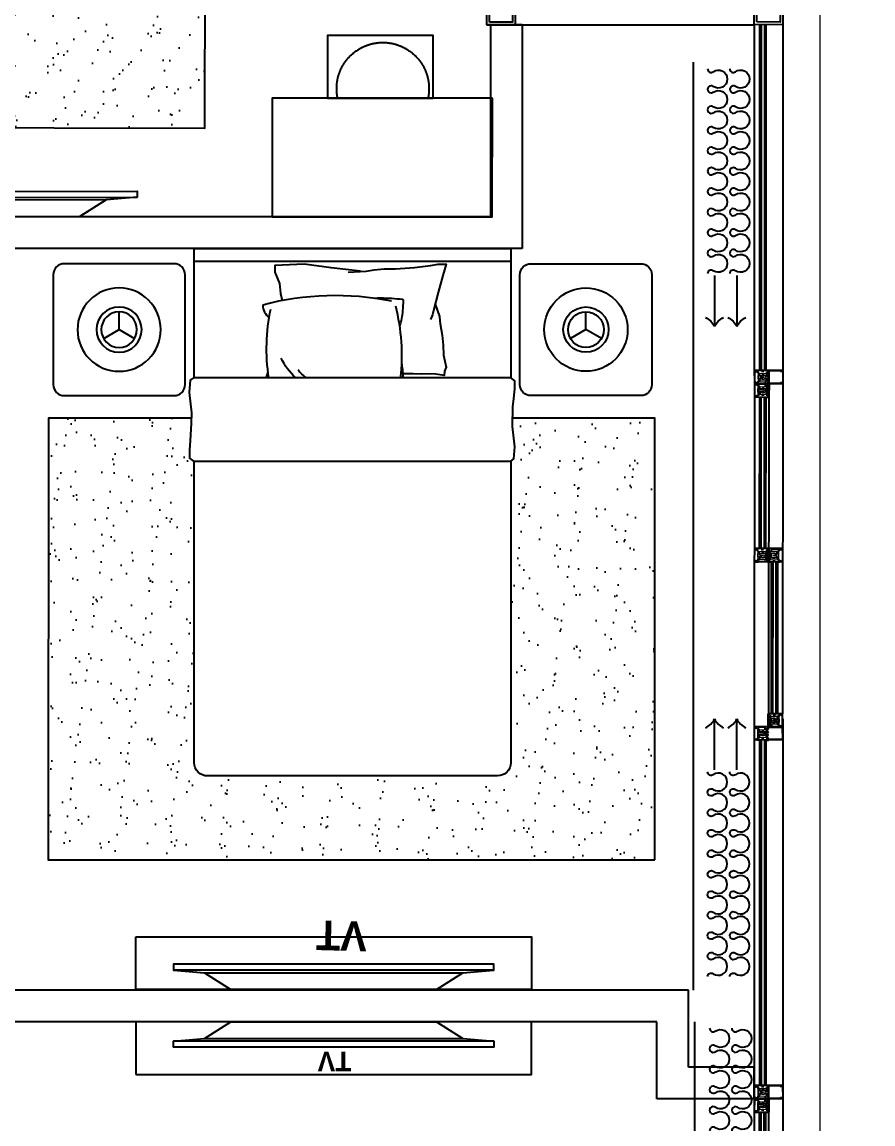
# Model space of a CAD drawing. Extents: x -678889171 to 586587, y -792238163 to 335485.
# Drawn here: x 88708 to 91935, y 69800 to 73978 of the extents above; entities that cross this region are included whole.
import ezdxf
from ezdxf.xclip import XClip

# ---------------------------------------------------------------- set-up
doc = ezdxf.new("R2010")
doc.units = 0
doc.header["$MEASUREMENT"] = 0
doc.header["$XCLIPFRAME"] = 2
doc.set_wipeout_variables(frame=1)
doc.layers.get('0').update_dxf_attribs({"color": 8})
for name, color, linetype in [('9TH-FURN$0$XR-A-TYP-3-9-10$0$I-CLNG', 252, 'Continuous'), ('9TH-FURN$0$XR-A-TYP-3-9-10$0$I-EQPM', 252, 'Continuous'), ('9TH-FURN$0$XR-A-TYP-3-9-10$0$I-FURN', 252, 'Continuous'), ('9TH-FURN$0$XR-A-TYP-3-9-10$0$I-FURN-CHAR', 252, 'Continuous'), ('9TH-FURN$0$XR-A-TYP-3-9-10$0$I-FURN-FLOR', 252, 'Continuous'), ('9TH-FURN$0$XR-A-TYP-3-9-10$0$I-FURN-PATT', 252, 'Continuous'), ('9TH-FURN$0$XR-A-TYP-3-9-10$0$I-SPCL', 252, 'Continuous'), ('9TH-FURN$0$XR-A-TYP-3-9-10$0$I-WIPEOUT', 252, 'Continuous'), ('9TH-FURN$0$XR-A-TYP-3-9-10$0$XREF_1BR$0$I-EQPM', 252, 'Continuous'), ('9TH-FURN$0$XR-A-TYP-3-9-10$0$XREF_2BR$0$I-EQPM', 252, 'Continuous'), ('9TH-FURN$0$XR-A-TYP-3-9-10$0$XREF_2BR$0$I-FURN', 252, 'Continuous'), ('9TH-FURN$0$XR-A-TYP-3-9-10$0$XREF_2BR$0$I-SPCL', 252, 'Continuous'), ('9TH-FURN$0$XR-A-TYP-3-9-10$0$XREF_3BR$0$I-FURN-FLOR', 252, 'Continuous'), ('9TH-FURN$0$XR-A-TYP-3-9-10$0$XREF_3BR$0$I-FURN-PATT', 252, 'Continuous'), ('XR-A-9TH-FLOOR$0$A-SITE-PATT', 252, 'Continuous'), ('XR-A-9TH-FLOOR$0$A-WALL', 252, 'Continuous'), ('XR-A-TYP 00(OUTER)$0$A-GLAZ', 252, 'Continuous'), ('XR-A-TYP 00(OUTER)$0$A-SITE-PATT', 252, 'Continuous'), ('XR-A-TYP-4TH TO 10TH (OUTER)$0$A-DIM-IN', 252, 'Continuous'), ('XR-A-TYP35$0$XR-A-TYP-3-4-6-8-10$0$A-WALL', 252, 'Continuous'), ('XR-A-TYP35$0$XR-A-TYP-3-9-10$0$A-WALL', 252, 'Continuous')]:
    doc.layers.add(name, color=color, linetype=linetype)
for name, color, linetype, lineweight in [('9TH-FURN$0$XR-A-TYP-3-9-10$0$xref units$0$A-WALL-CMU', 252, 'Continuous', 50), ('XR-A-TYP 00(OUTER)$0$Main entrance$0$A-ELEV-GLAZ', 252, 'Continuous', 20), ('XR-A-TYP 01(OUTER)$0$xref units$0$A-ELEV-P1', 252, 'Continuous', 9)]:
    doc.layers.add(name, color=color, linetype=linetype, lineweight=lineweight)
doc.styles.add('9TH-FURN$0$XR-A-TYP-3-9-10$0$XREF_1BR$0$KZT', font='')
doc.styles.add('9TH-FURN$0$XR-A-TYP-3-9-10$0$XREF_2BR$0$KZT', font='')
doc.styles.get('9TH-FURN$0$XR-A-TYP-3-9-10$0$XREF_1BR$0$KZT').set_extended_font_data('AvantGarde LT Medium', bold=True)
doc.styles.get('9TH-FURN$0$XR-A-TYP-3-9-10$0$XREF_2BR$0$KZT').set_extended_font_data('AvantGarde LT Medium', bold=True)

# ---------------------------------------------------------------- blocks, each defined once
blk = doc.blocks.new('*U405')
at = {"layer": '9TH-FURN$0$XR-A-TYP-3-9-10$0$XREF_1BR$0$I-EQPM'}
blk.add_lwpolyline([(-14235.9, 12033.2), (-14235.9, 11254.2), (-14172.9, 11154.2), (-14162.9, 11036.7), (-14139.9, 11036.7), (-14139.9, 12250.7), (-14162.9, 12250.7), (-14172.9, 12133.2)], close=True, dxfattribs=at)
for points in [[(-14162.9, 11036.7), (-14162.9, 12250.7)], [(-14172.9, 12133.2), (-14172.9, 11154.2)]]:
    blk.add_lwpolyline(points, dxfattribs=at)
blk = doc.blocks.new('9TH-FURN$0$XR-A-TYP-3-9-10$0$A$C00AC6B19')
blk.add_wipeout([(30, 172.4), (64.6, 162.2), (64.6, 162.2), (91.4, 149.2), (91.4, 149.2), (123, 124.5), (141.2, 103.3), (158.2, 74.7), (166.5, 53.8), (174.2, 16.4), (174.7, -10.9), (171.2, -36.4), (166.3, -54.4), (160.7, -69.3), (152.9, -85.2), (152.9, -85.2), (139.3, -106), (116.1, -131), (98.7, -144.5), (64.1, -162.9), (38.6, -170.7), (22.5, -173.5), (-3.7, -175), (-21.2, -173.7), (-36.4, -171.2), (-67.5, -161.4), (-94.1, -147.6), (-119.9, -127.5), (-141.4, -103.2), (-157.2, -76.8), (-168.2, -48.3), (-173.6, -21.9), (-174.6, 11.2), (-174.6, 11.2), (-167.1, 52), (-156.2, 78.9), (-142.7, 101.3), (-117, 130.1), (-98.7, 144.5), (-73.6, 158.8), (-45.8, 168.9), (-1.8, 175), (36.4, 171.2)]).dxf.layer = '9TH-FURN$0$XR-A-TYP-3-9-10$0$I-WIPEOUT'
blk.add_circle((0, 0), 175)
blk = doc.blocks.new('9TH-FURN$0$XR-A-TYP-3-9-10$0$XREF_1BR$0$05BDRAPE')
for points in [[(-500, 0, 0.608416), (-485.7, 27.6, -0.608416), (-450, 96.6, -0.608416), (-414.3, 27.7, 1.932003), (-385.7, 27.7, -0.608416), (-350, 96.6, -0.608416), (-314.3, 27.7, 1.932003), (-285.7, 27.7, -0.608416), (-250, 96.6, -0.608416), (-214.3, 27.7, 1.932003), (-185.7, 27.7, -0.608416), (-150, 96.6, -0.608416), (-114.3, 27.7, 1.932003), (-85.7, 27.7, -0.608416), (-50, 96.6, -0.608416), (-14.3, 27.7, 0.608436), (0, 0, -0.608416)], [(0, 0, 0.608416), (14.3, 27.7, -0.608416), (50, 96.6, -0.608416), (85.7, 27.7, 1.932003), (114.3, 27.7, -0.608416), (150, 96.6, -0.608416), (185.7, 27.7, 1.932003), (214.3, 27.7, -0.608416), (250, 96.6, -0.608416), (285.7, 27.7, 1.932003), (314.3, 27.7, -0.608416), (350, 96.6, -0.608416), (385.7, 27.7, 1.932003), (414.3, 27.7, -0.608416), (450, 96.6, -0.608416), (485.7, 27.7, 0.608436), (500, 0, -0.608416)]]:
    blk.add_lwpolyline(points, format="xyb")
blk = doc.blocks.new('9TH-FURN$0$XR-A-TYP-3-9-10$0$XREF_1BR$0$GUEST T1')
blk.add_line((-974.1, -13.6), (-1214.4, -13.6))
for centre, start, end in [((-1258, 72.1), 296.9731, 333.1823), ((-1258, -99.3), 26.8177, 63.0269)]:
    blk.add_arc(centre, 96.2, start, end)
at = {"xscale": -0.9651072330830278, "yscale": 0.9651072330830278, "zscale": 0.9651072330830278}
blk.add_blockref('9TH-FURN$0$XR-A-TYP-3-9-10$0$XREF_1BR$0$05BDRAPE', (-482.6, -46.6), dxfattribs=at)
blk = doc.blocks.new('9TH-FURN$0$XR-A-TYP-3-9-10$0$XREF_1BR$0$GS-1')
at = {"xscale": -0.8044866682359963, "yscale": 0.8044866682359963, "zscale": 0.8044866682359963, "rotation": 90}
for p in [(-31.1, 38.2), (53.3, 38.2)]:
    blk.add_blockref('9TH-FURN$0$XR-A-TYP-3-9-10$0$XREF_1BR$0$GUEST T1', p, dxfattribs=at)
blk = doc.blocks.new('9TH-FURN$0$XR-A-TYP-3-9-10$0$XREF_2BR$0$60 INCH TV')
at = {"layer": '9TH-FURN$0$XR-A-TYP-3-9-10$0$XREF_2BR$0$I-EQPM'}
blk.add_lwpolyline([(-14235.9, 12033.2), (-14235.9, 11254.2), (-14172.9, 11154.2), (-14162.9, 11036.7), (-14139.9, 11036.7), (-14139.9, 12250.7), (-14162.9, 12250.7), (-14172.9, 12133.2)], close=True, dxfattribs=at)
blk.add_lwpolyline([(-14235.9, 12033.2), (-14235.9, 11254.2), (-14172.9, 11154.2), (-14162.9, 11036.7), (-14139.9, 11036.7), (-14139.9, 12250.7), (-14162.9, 12250.7), (-14172.9, 12133.2)], close=True, dxfattribs=at)
for points in [[(-14162.9, 11036.7), (-14162.9, 12250.7)], [(-14162.9, 11036.7), (-14162.9, 12250.7)], [(-14172.9, 12133.2), (-14172.9, 11154.2)], [(-14172.9, 12133.2), (-14172.9, 11154.2)]]:
    blk.add_lwpolyline(points, dxfattribs=at)
blk = doc.blocks.new('9TH-FURN$0$XR-A-TYP-3-9-10$0$XREF_1BR$0$A$Cdd8648a7')
blk.add_line((0, 0), (33.9, -58.6))
at = {"flags": 128}
blk.add_lwpolyline([(33.9, 58.6), (0, 0), (-67.7, 0)], dxfattribs=at)
for radius in [158, 85.8, 67.7]:
    blk.add_circle((0, 0), radius)
blk = doc.blocks.new('9TH-FURN$0$XR-A-TYP-3-9-10$0$A$C1d166d28')
at = {"layer": '9TH-FURN$0$XR-A-TYP-3-9-10$0$XREF_3BR$0$I-FURN-PATT'}
h = blk.add_hatch(dxfattribs=at)
h.set_pattern_fill('AR-SAND', color=256, scale=3, angle=-1.0962)
h.set_pattern_definition([(36.4038, (6109.56, -13851.53), (-1.9903, 146.8889), [0, -115.824, 0, -129.54, 0, -123.825]), (6.4038, (6109.56, -13851.53), (138.9464, 212.4282), [0, -62.484, 0, -104.394, 0, -40.005]), (326.4038, (6015.85, -13849.74), (237.2625, -4.1087), [0, -38.1, 0, -137.16, 0, -179.07]), (316.4038, (6015.85, -13849.74), (230.3045, 62.4842), [0, -19.05, 0, -89.916, 0, -102.87])])
h.paths.add_polyline_path([(-2093.2, 1453.1), (-418.3, 1421), (-462.3, -878.5), (-2137.2, -846.5)])
at = {"layer": '9TH-FURN$0$XR-A-TYP-3-9-10$0$XREF_3BR$0$I-FURN-FLOR'}
blk.add_lwpolyline([(-2093.2, 1453.1), (-418.3, 1421), (-462.3, -878.5), (-2137.2, -846.5)], close=True, dxfattribs=at)
at = {"layer": '9TH-FURN$0$XR-A-TYP-3-9-10$0$I-SPCL', "insert": (-2403.9, 270.5), "char_height": 112.5, "attachment_point": 5, "rotation": 90.3804, "style": '9TH-FURN$0$XR-A-TYP-3-9-10$0$XREF_1BR$0$KZT'}
blk.add_mtext_dynamic_manual_height_columns('TV', width=1932.754, gutter_width=905.9, heights=[597], dxfattribs=at)
blk.add_wipeout([(-1689.9, 898.8), (-1735.4, 899.7), (-1750.8, 897.6), (-1764.7, 890.9), (-1778.4, 876.7), (-1785.4, 859.3), (-1786.5, 843.6), (-1807.4, -249.2), (-1793.4, -284.8), (-1758.3, -300.1), (-1717.6, -300.9), (-615.7, -322), (-615.8, -325.5), (-604.6, -340.7), (-574.1, -341.3), (-537.6, -339), (-472.5, -336.2), (-431.9, -336), (-393.3, -341.2), (-354.6, -346.5), (-309, -343.3), (-299.3, -331.5), (-299.2, -328), (191.3, -337.4), (214.3, 862.4), (-276.3, 871.8), (-287.5, 887), (-318, 887.6), (-354.5, 885.3), (-386.2, 881.9), (-460.2, 882.3), (-537.8, 892.7), (-560.3, 891.2), (-583.1, 889.6), (-592.8, 877.8), (-1735.4, 899.7)]).dxf.layer = '9TH-FURN$0$XR-A-TYP-3-9-10$0$I-WIPEOUT'
at = {"layer": '9TH-FURN$0$XR-A-TYP-3-9-10$0$I-FURN'}
for p, q in [((164.3, 863.3), (141.3, -336.5)), ((214.3, 862.4), (191.3, -337.4))]:
    blk.add_line(p, q, dxfattribs=at)
blk.add_lwpolyline([(-1758.3, -300.1), (-615.7, -322), (-592.8, 877.8), (-1735.4, 899.7, 0.414214), (-1786.3, 850.6), (-1807.4, -249.2, 0.414214)], format="xyb", close=True, dxfattribs=at)
for points in [[(-276.3, 871.8), (-299.3, -331.5), (-309, -343.3), (-354.6, -346.5), (-431.9, -336), (-472.5, -336.2), (-537.6, -339), (-574.1, -341.3), (-604.6, -340.7), (-615.8, -325.5), (-592.8, 877.8), (-583.1, 889.6), (-537.5, 892.8), (-460.2, 882.3), (-386.2, 881.9), (-354.5, 885.3), (-318, 887.6), (-287.5, 887)], [(191.3, -337.4), (214.3, 862.4), (-276.3, 871.8), (-299.2, -328)]]:
    blk.add_lwpolyline(points, close=True, dxfattribs=at)
for points in [[(-2.7, 579.9), (-48.7, 596.8), (-64.8, 598.9), (-76.7, 599.9), (-119.9, 608.9), (-157.3, 613.2), (-194.7, 615.7), (-240.9, 625.5), (-255.2, 620.4), (-272.7, 618.6), (-266.7, 579.6), (-269.4, 533.2), (-268.2, 501), (-269, 462.2)], [(112.5, 247.5), (118, 315.8), (122.9, 345.6), (127.9, 384), (128.7, 426.7), (134.4, 499.2), (139.2, 529), (144, 558.8), (148.9, 588.6), (149.4, 618.5), (106.5, 606.5), (42.2, 590.7), (-22.2, 574.8), (-43.6, 570.9), (-60.8, 562.7)], [(117.6, 294.4), (128.3, 183.1), (139.2, 80.4), (132.8, -30.6), (107.2, -30.1), (64.8, -12.2), (26.5, -7.2), (0, 0)]]:
    blk.add_lwpolyline(points, dxfattribs=at)
for points in [[(-232.5, 457.3, 0.011261), (-259.7, 461.1, 0.010076), (-284.1, 463.5, 0.010076)], [(-284.3, 454, -0.092714), (-13, 430.5)], [(-88.4, 447.3, -0.027347), (-59.5, 454.3, -0.027392), (-29.9, 458, -0.019021), (9, 459.3, -0.268255), (11.6, 457.8, -0.108706), (12.5, 454.8, -0.008651), (15.2, 415.1, -0.012981), (16, 383, -0.01296), (15.1, 350.9)], [(5.7, 413.6, -0.114353), (-18.2, -74, -0.274929)], [(-291.1, 96.7, 0.055655), (-261.4, 64.9)], [(-291.9, 57.3, 0.120506), (-218, 0.4)], [(-294, -55.4, 0.03458), (-272.8, -48.9)], [(-293.8, -45.7, 0.088806), (-32.8, -43)], [(-18.2, -74, -0.239531), (-65.5, -48.5, -1.399074)]]:
    blk.add_lwpolyline(points, format="xyb", dxfattribs=at)
for points in [[(165.7, 1360.6), (165.3, 1364.4), (164.5, 1368.1), (163.3, 1371.8), (161.8, 1375.4), (160, 1378.8), (157.9, 1382), (155.5, 1385), (152.8, 1387.8), (149.9, 1390.3), (146.8, 1392.5), (143.5, 1394.5), (140, 1396.1), (136.3, 1397.4), (132.6, 1398.3), (128.8, 1398.9), (125, 1399.2), (-291.6, 1407.1), (-295.5, 1407), (-299.3, 1406.6), (-303, 1405.8), (-306.7, 1404.6), (-310.3, 1403.1), (-313.7, 1401.3), (-316.9, 1399.2), (-319.9, 1396.8), (-322.7, 1394.1), (-325.2, 1391.2), (-327.4, 1388.1), (-329.3, 1384.8), (-331, 1381.3), (-332.3, 1377.7), (-333.2, 1373.9), (-333.8, 1370.1), (-334.1, 1366.3), (-342, 949.7), (-341.9, 945.8), (-341.5, 942), (-340.7, 938.3), (-339.5, 934.6), (-338, 931), (-336.2, 927.6), (-334.1, 924.4), (-331.7, 921.4), (-329, 918.6), (-326.1, 916.1), (-323, 913.9), (-319.7, 912), (-316.2, 910.3), (-312.6, 909), (-308.8, 908.1), (-305, 907.5), (-301.2, 907.2), (115.4, 899.3), (119.3, 899.4), (123.1, 899.8), (126.8, 900.6), (130.5, 901.8), (134.1, 903.3), (137.5, 905.1), (140.7, 907.2), (143.7, 909.6), (146.5, 912.3), (149, 915.2), (151.2, 918.3), (153.1, 921.6), (154.8, 925.1), (156.1, 928.8), (157, 932.5), (157.6, 936.3), (157.9, 940.1), (165.8, 1356.7)], [(123.8, -833.4), (123.1, -837.2), (122.2, -840.9), (120.9, -844.5), (119.3, -848), (117.3, -851.4), (115.1, -854.5), (112.6, -857.4), (109.8, -860.1), (106.8, -862.5), (103.6, -864.6), (100.2, -866.4), (96.7, -867.9), (93, -869), (89.2, -869.8), (85.4, -870.3), (81.5, -870.4), (-335, -862.4), (-338.9, -862.2), (-342.7, -861.6), (-346.4, -860.6), (-350, -859.3), (-353.5, -857.7), (-356.9, -855.8), (-360, -853.5), (-362.9, -851), (-365.6, -848.3), (-368, -845.2), (-370.1, -842), (-371.9, -838.6), (-373.4, -835.1), (-374.5, -831.4), (-375.3, -827.7), (-375.8, -823.8), (-375.9, -820), (-367.9, -403.4), (-367.7, -399.6), (-367.1, -395.8), (-366.1, -392), (-364.8, -388.4), (-363.2, -384.9), (-361.3, -381.6), (-359, -378.4), (-356.5, -375.5), (-353.8, -372.9), (-350.7, -370.5), (-347.5, -368.4), (-344.1, -366.5), (-340.6, -365.1), (-336.9, -363.9), (-333.1, -363.1), (-329.3, -362.6), (-325.5, -362.5), (91.1, -370.5), (95, -370.8), (98.8, -371.4), (102.5, -372.3), (106.1, -373.6), (109.6, -375.2), (112.9, -377.2), (116.1, -379.4), (119, -381.9), (121.6, -384.7), (124, -387.7), (126.2, -390.9), (128, -394.3), (129.4, -397.9), (130.6, -401.5), (131.4, -405.3), (131.9, -409.1), (132, -413), (124, -829.5)]]:
    blk.add_wipeout(points).translate(0, 0, 0).dxf.layer = '9TH-FURN$0$XR-A-TYP-3-9-10$0$I-WIPEOUT'
at = {"layer": '9TH-FURN$0$XR-A-TYP-3-9-10$0$I-FURN', "elevation": 0}
for points in [[(157.9, 940.1), (165.8, 1356.7, 0.414214), (125, 1399.2), (-291.6, 1407.1, 0.414214), (-334.1, 1366.3), (-342, 949.7, 0.414214), (-301.2, 907.2), (115.4, 899.3, 0.414214)], [(132, -413), (124, -829.5, -0.414214), (81.5, -870.4), (-335, -862.4, -0.414214), (-375.9, -820), (-367.9, -403.4, -0.414214), (-325.5, -362.5), (91.1, -370.5, -0.414214)]]:
    blk.add_lwpolyline(points, format="xyb", close=True, dxfattribs=at)
at = {"layer": '9TH-FURN$0$XR-A-TYP-3-9-10$0$I-EQPM', "extrusion": (1.64947e-12, 1.30449e-10, -1), "zscale": -0.9999999999999971, "rotation": 1.096201586508575}
blk.add_blockref('9TH-FURN$0$XR-A-TYP-3-9-10$0$XREF_1BR$0$A$Cdd8648a7', (88.1, 1153.2, 0), dxfattribs=at)
at = {"layer": '9TH-FURN$0$XR-A-TYP-3-9-10$0$I-EQPM', "rotation": 178.9037984134914}
blk.add_blockref('9TH-FURN$0$XR-A-TYP-3-9-10$0$XREF_1BR$0$A$Cdd8648a7', (-122, -616.5, 0), dxfattribs=at)
blk = doc.blocks.new('XR-A-TYP 00(OUTER)$0$m')
at = {"layer": 'XR-A-TYP 00(OUTER)$0$Main entrance$0$A-ELEV-GLAZ'}
for p, q in [((12664.2, 190975.7, 0), (12663.8, 190966.3, 0)), ((12664.2, 190975.7, 0), (12663.8, 190966.3, 0)), ((12714.1, 190973.9, 0), (12664.2, 190975.7, 0)), ((12664.9, 190966.7, 0), (12665.2, 190974.4, 0)), ((12665.2, 190974.4, 0), (12713, 190972.7, 0)), ((12663.8, 190964.2, 0), (12662.7, 190933.4, 0)), ((12662.7, 190933.4, 0), (12670.5, 190933.1, 0)), ((12663.8, 190964.2, 0), (12663.6, 190960.2, 0)), ((12665.3, 190964.8, 0), (12664.4, 190964.8, 0)), ((12665.3, 190964.8, 0), (12664.4, 190964.8, 0)), ((12665.5, 190966.6, 0), (12664.9, 190966.7, 0)), ((12664.9, 190936.7, 0), (12665.7, 190958.5, 0)), ((12665.1, 190965, 0), (12665.5, 190965, 0)), ((12668, 190970.6, 0), (12665.7, 190966.8, 0)), ((12670.6, 190935.2, 0), (12666.1, 190935.4, 0)), ((12667, 190959.7, 0), (12683.8, 190959.1, 0)), ((12668, 190964.7, 0), (12668.1, 190967.5, 0)), ((12670.4, 190964.6, 0), (12668, 190964.7, 0)), ((12668.1, 190967.5, 0), (12669.5, 190969.7, 0)), ((12671.1, 190933.7, 0), (12671.2, 190934.5, 0)), ((12671.6, 190961.6, 0), (12671.6, 190963.3, 0)), ((12681.8, 190961.3, 0), (12671.6, 190961.6, 0)), ((12674, 190955.5, 0), (12673.1, 190929, 0)), ((12673.7, 190959.4, 0), (12673.6, 190954.2, 0)), ((12676.6, 190954.1, 0), (12676.7, 190955.4, 0)), ((12681.8, 190953.9, 0), (12676.6, 190954.1, 0)), ((12678.6, 190938.1, 0), (12678.9, 190946, 0)), ((12681.2, 190938, 0), (12678.6, 190938.1, 0)), ((12678.9, 190946, 0), (12681.5, 190945.9, 0)), ((12681.8, 190953.9, 0), (12680.9, 190929.2, 0)), ((12680.9, 190930.1, 0), (12681.2, 190938, 0)), ((12681.5, 190945.9, 0), (12681.8, 190953.9, 0)), ((12682.3, 190961.8, 0), (12681.8, 190961.3, 0)), ((12681.8, 190953.9, 0), (12682, 190959.2, 0)), ((12682.6, 190953.8, 0), (12681.8, 190953.9, 0)), ((12683.1, 190953.8, 0), (12681.8, 190953.9, 0)), ((12683.3, 190959.1, 0), (12682, 190959.2, 0)), ((12688.4, 190961.6, 0), (12682.3, 190961.8, 0)), ((12683, 190954.1, 0), (12682.6, 190953.8, 0)), ((12683.3, 190953.8, 0), (12683, 190954.1, 0)), ((12684.8, 190953.8, 0), (12683.3, 190953.8, 0)), ((12683.8, 190959.1, 0), (12684.1, 190958.8, 0)), ((12684.1, 190958.8, 0), (12684.5, 190959.1, 0)), ((12684.5, 190959.1, 0), (12692.7, 190958.8, 0)), ((12685.1, 190954.1, 0), (12684.8, 190953.8, 0)), ((12685.4, 190953.7, 0), (12685.1, 190954.1, 0)), ((12685.5, 190933, 0), (12685.3, 190924.9, 0)), ((12686.3, 190953.7, 0), (12685.4, 190953.7, 0)), ((12685.8, 190959, 0), (12685.9, 190961.7, 0)), ((12686, 190944.6, 0), (12686.3, 190953.7, 0)), ((12687, 190940, 0), (12686, 190944.6, 0)), ((12688.7, 190961.2, 0), (12688.4, 190961.6, 0)), ((12689, 190961.6, 0), (12688.7, 190961.2, 0)), ((12690.2, 190944.5, 0), (12688.8, 190939.9, 0)), ((12695, 190961.3, 0), (12689, 190961.6, 0)), ((12689.5, 190924.8, 0), (12689.8, 190932.8, 0)), ((12690.5, 190953.6, 0), (12690.2, 190944.5, 0)), ((12691.4, 190953.5, 0), (12690.5, 190953.6, 0)), ((12691.4, 190958.8, 0), (12691.5, 190961.5, 0)), ((12691.7, 190953.8, 0), (12691.4, 190953.5, 0)), ((12692, 190953.5, 0), (12691.7, 190953.8, 0)), ((12693.5, 190953.4, 0), (12692, 190953.5, 0)), ((12692.7, 190958.8, 0), (12693, 190958.4, 0)), ((12693, 190958.4, 0), (12693.3, 190958.8, 0)), ((12693.3, 190958.8, 0), (12708.1, 190958.2, 0)), ((12693.9, 190953.8, 0), (12693.5, 190953.4, 0)), ((12695, 190953.4, 0), (12693.7, 190953.4, 0)), ((12695.2, 190958.7, 0), (12693.9, 190958.7, 0)), ((12694.2, 190953.4, 0), (12693.9, 190953.8, 0)), ((12694.1, 190928.8, 0), (12695, 190953.4, 0)), ((12695, 190953.4, 0), (12694.2, 190953.4, 0)), ((12694.2, 190929.6, 0), (12694.5, 190937.5, 0)), ((12694.5, 190937.5, 0), (12697.1, 190937.4, 0)), ((12694.7, 190945.5, 0), (12695, 190953.4, 0)), ((12697.4, 190945.4, 0), (12694.7, 190945.5, 0)), ((12695.5, 190960.8, 0), (12695, 190961.3, 0)), ((12695.2, 190958.7, 0), (12695, 190953.4, 0)), ((12695, 190953.4, 0), (12700.2, 190953.2, 0)), ((12705.7, 190960.4, 0), (12695.5, 190960.8, 0)), ((12697.1, 190937.4, 0), (12697.4, 190945.4, 0)), ((12700.2, 190953.2, 0), (12700.2, 190954.5, 0)), ((12702.9, 190954.4, 0), (12701.9, 190928, 0)), ((12703.4, 190958.4, 0), (12703.2, 190953.1, 0)), ((12705.8, 190962, 0), (12705.7, 190960.4, 0)), ((12709.5, 190963.2, 0), (12707.1, 190963.3, 0)), ((12707.4, 190937.8, 0), (12707.7, 190946.9, 0)), ((12707.8, 190960.1, 0), (12707.9, 190960.4, 0)), ((12708.4, 190968.3, 0), (12709.6, 190966, 0)), ((12708.9, 190961.4, 0), (12710.8, 190961.3, 0)), ((12709.6, 190966, 0), (12709.5, 190963.2, 0)), ((12712, 190965.1, 0), (12709.9, 190969.1, 0)), ((12711.4, 190958.1, 0), (12713.1, 190958, 0)), ((12711.8, 190960.2, 0), (12711.8, 190960, 0)), ((12712.8, 190965, 0), (12712.1, 190965, 0)), ((12712.1, 190963.3, 0), (12712.5, 190963.3, 0)), ((12713.1, 190963, 0), (12712.3, 190963.1, 0)), ((12713, 190972.7, 0), (12712.8, 190965, 0)), ((12713.6, 190958.5, 0), (12713.7, 190962.4, 0)), ((12713.8, 190964.5, 0), (12714.1, 190973.9, 0)), ((12716.3, 190952.6, 0), (12715.1, 190964.1, 0)), ((12662.5, 190927.7, 0), (12660.3, 190868.4)), ((12662.5, 190927.7, 0), (12660.3, 190868.4)), ((12664.6, 190928, 0), (12662.9, 190928.1, 0)), ((12665.5, 190921.1, 0), (12664, 190878.4)), ((12664.2, 190925.9, 0), (12664.2, 190926.1, 0)), ((12667.1, 190924.7, 0), (12665.2, 190924.8, 0)), ((12670.4, 190921.3, 0), (12666, 190921.5, 0)), ((12675.4, 190927.6, 0), (12667.9, 190927.9, 0)), ((12668.2, 190926, 0), (12668.2, 190925.8, 0)), ((12670.9, 190924.2, 0), (12670.8, 190921.7, 0)), ((12680.7, 190923.8, 0), (12670.9, 190924.2, 0)), ((12675.7, 190927.3, 0), (12675.4, 190927.6, 0)), ((12675.7, 190928.9, 0), (12675.8, 190930.3, 0)), ((12676, 190927.6, 0), (12675.7, 190927.3, 0)), ((12675.8, 190930.3, 0), (12680.9, 190930.1, 0)), ((12681.9, 190927.4, 0), (12676, 190927.6, 0)), ((12680.6, 190921.4, 0), (12680.7, 190923.8, 0)), ((12682.7, 190920.9, 0), (12681, 190920.9, 0)), ((12681.1, 190929, 0), (12682, 190929, 0)), ((12682.2, 190928.8, 0), (12682.1, 190927.6, 0)), ((12683.9, 190923.7, 0), (12683.2, 190923.7, 0)), ((12683.2, 190923.7, 0), (12683.2, 190921.3, 0)), ((12691.4, 190923.4, 0), (12690.7, 190923.5, 0)), ((12691.3, 190921, 0), (12691.4, 190923.4, 0)), ((12693.4, 190920.5, 0), (12691.7, 190920.6, 0)), ((12692.8, 190927.2, 0), (12692.9, 190928.4, 0)), ((12698.9, 190926.8, 0), (12693, 190927, 0)), ((12693.1, 190928.6, 0), (12693.9, 190928.6, 0)), ((12703.7, 190923, 0), (12693.9, 190923.3, 0)), ((12693.9, 190923.3, 0), (12693.9, 190920.9, 0)), ((12699.3, 190929.4, 0), (12694.2, 190929.6, 0)), ((12699.2, 190926.5, 0), (12698.9, 190926.8, 0)), ((12699.5, 190926.8, 0), (12699.2, 190926.5, 0)), ((12699.3, 190928.1, 0), (12699.3, 190929.4, 0)), ((12707, 190926.5, 0), (12699.5, 190926.8, 0)), ((12702.3, 190926.7, 0), (12702.5, 190932, 0)), ((12703.7, 190920.6, 0), (12703.7, 190923, 0)), ((12708.5, 190920, 0), (12704.1, 190920.1, 0)), ((12706.6, 190924.4, 0), (12706.6, 190924.6, 0)), ((12707.4, 190876.8), (12708.9, 190919.5, 0)), ((12709.5, 190923.2, 0), (12707.6, 190923.3, 0)), ((12712, 190926.3, 0), (12710.3, 190926.4, 0)), ((12710.3, 190866.6), (12712.4, 190925.9, 0)), ((12710.6, 190924.5, 0), (12710.5, 190924.2, 0)), ((12715.5, 190931.5, 0), (12713.5, 190920.1, 0)), ((12660.7, 190868.2), (12661.9, 190869.3)), ((12661.9, 190869.3), (12663.9, 190874.2)), ((12662.4, 190876.9), (12664, 190878.4)), ((12662.4, 190874.9), (12662.4, 190876.9)), ((12663.9, 190874.2), (12663, 190874.3)), ((12708.1, 190872.7), (12707.2, 190872.7)), ((12707.2, 190872.7), (12708.9, 190867.7)), ((12707.4, 190876.8), (12708.8, 190875.3)), ((12708.8, 190875.3), (12708.7, 190873.3)), ((12708.9, 190867.7), (12709.9, 190866.5))]:
    blk.add_line(p, q, dxfattribs=at)
at = {"layer": 'XR-A-TYP 00(OUTER)$0$Main entrance$0$A-ELEV-GLAZ', "elevation": 0}
blk.add_lwpolyline([(12709.6, 190866, 0.668179), (12709.8, 190866.3), (12708.1, 190868.2), (12707.1, 190868.2), (12707.2, 190872.7), (12707.9, 190872.7), (12706.6, 190875.1, 0.767327), (12706, 190875), (12705.7, 190867.4), (12665, 190868.9), (12665.2, 190876.4, 0.767327), (12664.7, 190876.6), (12663.2, 190874.3), (12663.9, 190874.2), (12663.7, 190869.7), (12662.7, 190869.8), (12660.8, 190868.1, 0.668179), (12661, 190867.7)], format="xyb", close=True, dxfattribs=at)
at = {"layer": 'XR-A-TYP 00(OUTER)$0$Main entrance$0$A-ELEV-GLAZ'}
for centre, radius, start, end in [((12665.1, 190966.2, 0), 1.27, 177.9564, 267.9564), ((12664.4, 190964.1, 0), 0.635, 87.9564, 177.9564), ((12664.4, 190964.1, 0), 0.635, 87.9564, 177.9564), ((12666.2, 190936.6, 0), 1.27, 177.9564, 267.9564), ((12665.3, 190965.8, 0), 1.06, 267.9564, 69.2935), ((12665.5, 190965.8, 0), 0.847, 267.9564, 87.9564), ((12666.9, 190958.4, 0), 1.27, 87.9564, 177.9564), ((12668.8, 190970.1, 0), 0.847, 327.9564, 147.9564), ((12670.4, 190963.3, 0), 1.27, 357.9564, 87.9564), ((12670.5, 190933.7, 0), 0.635, 267.9564, 357.9564), ((12670.5, 190934.6, 0), 0.635, 357.9564, 87.9564), ((12675.4, 190955.4, 0), 1.32, 357.9564, 177.9564), ((12687.7, 190932.9, 0), 2.12, 357.9564, 177.9564), ((12687.9, 190940.2, 0), 0.911, 192.9564, 342.9564), ((12701.5, 190954.5, 0), 1.32, 357.9564, 177.9564), ((12707.1, 190962, 0), 1.27, 87.9564, 177.9564), ((12709.7, 190960.1, 0), 1.91, 177.9564, 223.1461), ((12708.9, 190960.3, 0), 1.06, 87.9564, 177.9564), ((12708.1, 190958.5, 0), 0.318, 267.9564, 43.1461), ((12709.2, 190968.7, 0), 0.847, 27.9564, 207.9564), ((12710.8, 190960.2, 0), 1.06, 357.9564, 87.9564), ((12711.4, 190958.4, 0), 0.318, 132.7668, 267.9564), ((12712.3, 190964.1, 0), 1.06, 106.6194, 267.9564), ((12712.1, 190964.1, 0), 0.847, 87.9564, 267.9564), ((12709.9, 190960.1, 0), 1.91, 312.7668, 357.9564), ((12712.5, 190964.5, 0), 1.27, 267.9564, 357.9564), ((12713.1, 190962.4, 0), 0.635, 357.9564, 87.9564), ((12713.2, 190958.5, 0), 0.423, 267.9564, 357.9564), ((12662.9, 190927.6, 0), 0.423, 87.9564, 177.9564), ((12666.1, 190926.1, 0), 1.91, 132.7668, 177.9564), ((12665.3, 190925.9, 0), 1.06, 177.9564, 267.9564), ((12664.6, 190927.7, 0), 0.318, 312.7668, 87.9564), ((12665.9, 190921.1, 0), 0.423, 87.9564, 177.9564), ((12667.1, 190925.8, 0), 1.06, 267.9564, 357.9564), ((12667.9, 190927.6, 0), 0.318, 87.9564, 223.1461), ((12666.3, 190926, 0), 1.91, 357.9564, 43.1461), ((12670.4, 190921.7, 0), 0.423, 267.9564, 357.9564), ((12674.4, 190929, 0), 1.32, 177.9564, 357.9564), ((12681, 190921.4, 0), 0.423, 177.9564, 267.9564), ((12681.1, 190929.2, 0), 0.212, 177.9564, 267.9564), ((12681.9, 190927.6, 0), 0.212, 267.9564, 357.9564), ((12681.9, 190928.8, 0), 0.212, 357.9564, 87.9564), ((12682.7, 190921.3, 0), 0.423, 267.9564, 357.9564), ((12684, 190925, 0), 1.27, 267.9564, 357.9564), ((12690.8, 190924.7, 0), 1.27, 177.9564, 267.9564), ((12691.7, 190921, 0), 0.423, 177.9564, 267.9564), ((12693, 190927.2, 0), 0.212, 177.9564, 267.9564), ((12693.1, 190928.4, 0), 0.212, 87.9564, 177.9564), ((12693.4, 190920.9, 0), 0.423, 267.9564, 357.9564), ((12693.9, 190928.8, 0), 0.212, 267.9564, 357.9564), ((12700.6, 190928, 0), 1.32, 177.9564, 357.9564), ((12704.1, 190920.5, 0), 0.423, 177.9564, 267.9564), ((12708.5, 190924.5, 0), 1.91, 132.7668, 177.9564), ((12707.6, 190924.4, 0), 1.06, 177.9564, 267.9564), ((12707, 190926.2, 0), 0.318, 312.7668, 87.9564), ((12708.5, 190919.5, 0), 0.423, 357.9564, 87.9564), ((12709.5, 190924.3, 0), 1.06, 267.9564, 357.9564), ((12710.3, 190926.1, 0), 0.318, 87.9564, 223.1461), ((12708.6, 190924.5, 0), 1.91, 357.9564, 43.1461), ((12712, 190925.9, 0), 0.423, 357.9564, 87.9564), ((12660.6, 190868.4), 0.211, 177.9564, 312.9564), ((12663, 190874.9), 0.635, 177.9564, 267.9564), ((12708.1, 190873.3), 0.635, 267.9564, 357.9564), ((12710.1, 190866.6), 0.211, 222.9564, 357.9564)]:
    blk.add_arc(centre, radius, start, end, dxfattribs=at)
blk = doc.blocks.new('XR-A-TYP 00(OUTER)$0$conc w')
at = {"layer": 'XR-A-TYP 00(OUTER)$0$Main entrance$0$A-ELEV-GLAZ'}
for p, q in [((83819.6, 6992.5), (83819.6, 6983.1)), ((83869.6, 6992.5), (83819.6, 6992.5)), ((83819.6, 6992.5), (83819.6, 6983.1)), ((83819.6, 6981), (83819.6, 6977)), ((83819.6, 6981), (83819.6, 6950.2)), ((83821.1, 6981.6), (83820.2, 6981.6)), ((83821.1, 6981.6), (83820.2, 6981.6)), ((83820.7, 6983.5), (83820.7, 6991.2)), ((83820.7, 6991.2), (83868.5, 6991.2)), ((83821.3, 6983.5), (83820.7, 6983.5)), ((83820.9, 6981.8), (83821.3, 6981.8)), ((83823.6, 6987.5), (83821.4, 6983.7)), ((83823.8, 6984.5), (83825.1, 6986.7)), ((83823.8, 6981.6), (83823.8, 6984.5)), ((83826.2, 6981.6), (83823.8, 6981.6)), ((83827.5, 6978.7), (83827.5, 6980.3)), ((83837.7, 6978.7), (83827.5, 6978.7)), ((83838.2, 6979.3), (83837.7, 6978.7)), ((83844.3, 6979.3), (83838.2, 6979.3)), ((83841.8, 6976.6), (83841.8, 6979.3)), ((83844.6, 6978.9), (83844.3, 6979.3)), ((83844.9, 6979.3), (83844.6, 6978.9)), ((83850.9, 6979.3), (83844.9, 6979.3)), ((83847.4, 6976.6), (83847.4, 6979.3)), ((83851.5, 6978.7), (83850.9, 6979.3)), ((83861.7, 6978.7), (83851.5, 6978.7)), ((83861.7, 6980.3), (83861.7, 6978.7)), ((83865.4, 6981.6), (83863, 6981.6)), ((83863.8, 6978.5), (83863.8, 6978.7)), ((83864.1, 6986.7), (83865.4, 6984.5)), ((83864.9, 6979.8), (83866.7, 6979.8)), ((83865.4, 6984.5), (83865.4, 6981.6)), ((83867.8, 6983.7), (83865.5, 6987.5)), ((83867.8, 6978.7), (83867.8, 6978.5)), ((83868.5, 6983.5), (83867.9, 6983.5)), ((83867.9, 6981.8), (83868.3, 6981.8)), ((83869, 6981.6), (83868.1, 6981.6)), ((83868.5, 6991.2), (83868.5, 6983.5)), ((83869.6, 6983.1), (83869.6, 6992.5)), ((83869.6, 6977), (83869.6, 6981)), ((83872.5, 6971.3), (83870.9, 6982.7)), ((83819.6, 6950.2), (83827.4, 6950.2)), ((83819.6, 6944.4), (83819.6, 6936.2, 0)), ((83819.6, 6944.4), (83819.6, 6936.4)), ((83819.6, 6936.2), (83869.6, 6936.2)), ((83821.8, 6944.9), (83820, 6944.9)), ((83821.4, 6942.7), (83821.4, 6943)), ((83821.7, 6953.5), (83821.7, 6975.3)), ((83824.3, 6941.7), (83822.5, 6941.7)), ((83822.9, 6938), (83822.9, 6937.5, 0)), ((83866.3, 6937.5), (83822.9, 6937.5)), ((83823, 6976.6), (83839.8, 6976.6)), ((83827.4, 6952.3), (83823, 6952.3)), ((83827.7, 6938.4), (83823.3, 6938.4)), ((83832.5, 6944.9), (83825.1, 6944.9)), ((83825.4, 6943), (83825.4, 6942.7)), ((83828.1, 6950.8), (83828.1, 6951.6)), ((83838, 6941.2), (83828.2, 6941.2)), ((83828.2, 6941.2), (83828.2, 6938.8)), ((83829.7, 6976.6), (83829.7, 6971.3)), ((83830.2, 6972.6), (83830.2, 6946.2)), ((83832.8, 6944.5), (83832.5, 6944.9)), ((83832.8, 6971.3), (83832.8, 6972.6)), ((83838, 6971.3), (83832.8, 6971.3)), ((83832.8, 6947.5), (83838, 6947.5)), ((83832.8, 6946.2), (83832.8, 6947.5)), ((83833.1, 6944.9), (83832.8, 6944.5)), ((83839, 6944.9), (83833.1, 6944.9)), ((83835.3, 6955.4), (83835.3, 6963.4)), ((83835.3, 6963.4), (83838, 6963.4)), ((83838, 6955.4), (83835.3, 6955.4)), ((83838, 6971.3), (83838, 6976.6)), ((83839.3, 6976.6), (83838, 6976.6)), ((83838.8, 6971.3), (83838, 6971.3)), ((83838, 6971.3), (83838, 6946.7)), ((83839.3, 6971.3), (83838, 6971.3)), ((83838, 6963.4), (83838, 6971.3)), ((83838, 6947.5), (83838, 6955.4)), ((83838, 6938.8), (83838, 6941.2)), ((83838.2, 6946.5), (83839, 6946.5)), ((83840.1, 6938.4), (83838.4, 6938.4)), ((83839.1, 6971.6), (83838.8, 6971.3)), ((83839.5, 6971.3), (83839.1, 6971.6)), ((83839.2, 6946.3), (83839.2, 6945.1)), ((83841, 6971.3), (83839.5, 6971.3)), ((83839.8, 6976.6), (83840.2, 6976.3)), ((83840.2, 6976.3), (83840.5, 6976.6)), ((83840.5, 6976.6), (83848.7, 6976.6)), ((83841.2, 6941.2), (83840.5, 6941.2)), ((83840.5, 6941.2), (83840.5, 6938.8)), ((83841.3, 6971.6), (83841, 6971.3)), ((83841.6, 6971.3), (83841.3, 6971.6)), ((83842.5, 6971.3), (83841.6, 6971.3)), ((83842.5, 6962.2), (83842.5, 6971.3)), ((83843.7, 6957.6), (83842.5, 6962.2)), ((83842.5, 6950.6), (83842.5, 6942.5)), ((83846.7, 6962.2), (83845.5, 6957.6)), ((83847.6, 6971.3), (83846.7, 6971.3)), ((83846.7, 6971.3), (83846.7, 6962.2)), ((83846.7, 6942.5), (83846.7, 6950.6)), ((83847.9, 6971.6), (83847.6, 6971.3)), ((83848.2, 6971.3), (83847.9, 6971.6)), ((83848.7, 6941.2), (83848, 6941.2)), ((83849.7, 6971.3), (83848.2, 6971.3)), ((83848.7, 6976.6), (83849, 6976.3)), ((83848.7, 6938.8), (83848.7, 6941.2)), ((83849, 6976.3), (83849.4, 6976.6)), ((83850.8, 6938.4), (83849.1, 6938.4)), ((83849.4, 6976.6), (83864.1, 6976.6)), ((83850.1, 6971.6), (83849.7, 6971.3)), ((83851.2, 6976.6), (83849.9, 6976.6)), ((83851.2, 6971.3), (83849.9, 6971.3)), ((83850, 6945.1), (83850, 6946.3)), ((83850.4, 6971.3), (83850.1, 6971.6)), ((83850.2, 6946.5), (83851, 6946.5)), ((83856.1, 6944.9), (83850.2, 6944.9)), ((83851.2, 6971.3), (83850.4, 6971.3)), ((83851.2, 6976.6), (83851.2, 6971.3)), ((83851.2, 6971.3), (83856.4, 6971.3)), ((83851.2, 6963.4), (83851.2, 6971.3)), ((83851.2, 6946.7), (83851.2, 6971.3)), ((83853.9, 6963.4), (83851.2, 6963.4)), ((83851.2, 6955.4), (83853.9, 6955.4)), ((83851.2, 6947.5), (83851.2, 6955.4)), ((83856.4, 6947.5), (83851.2, 6947.5)), ((83861, 6941.2), (83851.2, 6941.2)), ((83851.2, 6941.2), (83851.2, 6938.8)), ((83853.9, 6955.4), (83853.9, 6963.4)), ((83856.4, 6944.5), (83856.1, 6944.9)), ((83856.4, 6971.3), (83856.4, 6972.6)), ((83856.4, 6946.2), (83856.4, 6947.5)), ((83856.7, 6944.9), (83856.4, 6944.5)), ((83864.1, 6944.9), (83856.7, 6944.9)), ((83859, 6972.6), (83859, 6946.2)), ((83859.4, 6976.6), (83859.4, 6971.3)), ((83859.4, 6944.9), (83859.4, 6950.2)), ((83861, 6938.8), (83861, 6941.2)), ((83865.9, 6938.4), (83861.4, 6938.4)), ((83863.8, 6942.7), (83863.8, 6943)), ((83864.1, 6956.2), (83864.1, 6965.3)), ((83866.7, 6941.7), (83864.9, 6941.7)), ((83866.3, 6937.5, 0), (83866.3, 6938)), ((83867.4, 6976.6), (83869.2, 6976.6)), ((83869.2, 6944.9), (83867.4, 6944.9)), ((83867.8, 6943), (83867.8, 6942.7)), ((83869.6, 6936.2, 0), (83869.6, 6944.4)), ((83872.5, 6950.2), (83870.9, 6938.7))]:
    blk.add_line(p, q, dxfattribs=at)
for centre, radius, start, end in [((83820.9, 6983.1), 1.27, 180, 270), ((83820.2, 6981), 0.635, 90, 180), ((83820.2, 6981), 0.635, 90, 180), ((83821.1, 6982.7), 1.06, 270, 71.3371), ((83821.3, 6982.7), 0.847, 270, 90), ((83824.4, 6987.1), 0.847, 330, 150), ((83826.2, 6980.3), 1.27, 360, 90), ((83863, 6980.3), 1.27, 90, 180), ((83864.9, 6978.7), 1.06, 90, 180), ((83865.7, 6978.5), 1.91, 180, 225.1897), ((83864.8, 6987.1), 0.847, 30, 210), ((83866.7, 6978.7), 1.06, 360, 90), ((83868.1, 6982.7), 1.06, 108.6629, 270), ((83867.9, 6982.7), 0.847, 90, 270), ((83865.9, 6978.5), 1.91, 314.8103, 360), ((83868.3, 6983.1), 1.27, 270, 360), ((83869, 6981), 0.635, 360, 90), ((83820, 6944.4), 0.423, 90, 180), ((83823.3, 6943), 1.91, 134.8103, 180), ((83822.5, 6942.7), 1.06, 180, 270), ((83823, 6975.3), 1.27, 90, 180), ((83823, 6953.5), 1.27, 180, 270), ((83821.8, 6944.5), 0.318, 314.8103, 90), ((83823.3, 6938), 0.423, 90, 180), ((83824.3, 6942.7), 1.06, 270, 360), ((83825.1, 6944.5), 0.318, 90, 225.1897), ((83823.5, 6943), 1.91, 360, 45.1897), ((83827.4, 6951.6), 0.635, 360, 90), ((83827.4, 6950.8), 0.635, 270, 360), ((83827.7, 6938.8), 0.423, 270, 360), ((83831.5, 6972.6), 1.32, 360, 180), ((83831.5, 6946.2), 1.32, 180, 360), ((83838.2, 6946.7), 0.212, 180, 270), ((83838.4, 6938.8), 0.423, 180, 270), ((83839, 6946.3), 0.212, 360, 90), ((83839, 6945.1), 0.212, 270, 360), ((83840.1, 6938.8), 0.423, 270, 360), ((83841.2, 6942.5), 1.27, 270, 360), ((83844.6, 6950.6), 2.12, 360, 180), ((83844.6, 6957.8), 0.911, 195, 345), ((83848, 6942.5), 1.27, 180, 270), ((83849.1, 6938.8), 0.423, 180, 270), ((83850.2, 6946.3), 0.212, 90, 180), ((83850.2, 6945.1), 0.212, 180, 270), ((83850.8, 6938.8), 0.423, 270, 0), ((83851, 6946.7), 0.212, 270, 360), ((83857.7, 6972.6), 1.32, 360, 180), ((83857.7, 6946.2), 1.32, 180, 360), ((83861.4, 6938.8), 0.423, 180, 270), ((83865.7, 6943), 1.91, 134.8103, 180), ((83864.9, 6942.7), 1.06, 180, 270), ((83864.1, 6976.9), 0.318, 270, 45.1897), ((83864.1, 6944.5), 0.318, 314.8103, 90), ((83865.9, 6938), 0.423, 0, 90), ((83866.7, 6942.7), 1.06, 270, 360), ((83867.4, 6976.9), 0.318, 134.8103, 270), ((83867.4, 6944.5), 0.318, 90, 225.1897), ((83865.9, 6943), 1.91, 360, 45.1897), ((83869.2, 6977), 0.423, 270, 0), ((83869.2, 6944.4), 0.423, 360, 90)]:
    blk.add_arc(centre, radius, start, end, dxfattribs=at)
blk = doc.blocks.new('XR-A-TYP 00(OUTER)$0$1300 w')
at = {"layer": 'XR-A-TYP 00(OUTER)$0$A-GLAZ', "extrusion": (1.72497e-12, 3.90388e-14, -1)}
for p, q in [((-10088, 80559.7, 0), (-10037.2, 80559.7, 0)), ((-10088, 80559.7, 0), (-10087.8, 80451.9, 0)), ((-10087.1, 80560.4, 0), (-8785.6, 80553, 0)), ((-10087.1, 80560.4, 0), (-8785.6, 80553, 0)), ((-10037.2, 80559.7, 0), (-10037.8, 80451.7, 0)), ((-9412.3, 80554.5, 0), (-9412.9, 80446.5, 0)), ((-9362.3, 80554.2, 0), (-9362.9, 80446.2, 0)), ((-8786, 80553.1, 0), (-8786.3, 80499.1, 0)), ((-8736, 80552.8, 0), (-8736.6, 80444.8, 0)), ((-8736, 80552.8, 0), (-8687.1, 80552.5, 0)), ((-8687.1, 80552.5, 0), (-8686.6, 80444.5, 0)), ((-10037.8, 80451.7, 0), (-10037.4, 80509.7, 0)), ((-9362.5, 80518.3, 0), (-8786.2, 80515.1, 0)), ((-9362.4, 80530.3, 0), (-8786, 80527.1, 0)), ((-9359.4, 80536.3, 0), (-8788.6, 80533.1, 0)), ((-9359.1, 80512.3, 0), (-8788.9, 80509.1, 0)), ((-8786.1, 80533.1, 0), (-8785.9, 80533.1, 0)), ((-10087.5, 80506.4, 0), (-8786.4, 80499.1, 0)), ((-9987.8, 80451.4, 0), (-9986.6, 80505.4, 0)), ((-9412.7, 80474.6, 0), (-9987.2, 80477.8, 0)), ((-9412.7, 80486.6, 0), (-9986.9, 80489.8, 0)), ((-9412.8, 80468.6, 0), (-9984.7, 80471.8, 0)), ((-9412.6, 80492.6, 0), (-9984.4, 80495.8, 0)), ((-10087.8, 80452.4, 0), (-8686.6, 80444.5, 0))]:
    blk.add_line(p, q, dxfattribs=at)
at = {"layer": 'XR-A-TYP 00(OUTER)$0$A-SITE-PATT', "zscale": -1}
for name, p, rotation in [('XR-A-TYP 00(OUTER)$0$m', (-4777.3, 271774.9, 0), 182.2189374170677), ('XR-A-TYP 00(OUTER)$0$conc w', (-93209.8, 73306.2, 0), 0.1752235276728038), ('XR-A-TYP 00(OUTER)$0$conc w', (74435.9, 87696.4, 0), 180.1752226497983)]:
    blk.add_blockref(name, p, dxfattribs=dict(at, rotation=rotation))
at = {"layer": 'XR-A-TYP 00(OUTER)$0$A-SITE-PATT'}
for name, p, xscale, zscale, rotation in [('XR-A-TYP 00(OUTER)$0$conc w', (74978.5, 72393.8, 0), -1, -1, 359.2024426718495), ('XR-A-TYP 00(OUTER)$0$m', (-15540.7, 271718.9, 0), -0.9999999999999993, -0.9999999999999993, 178.2434055271635), ('XR-A-TYP 00(OUTER)$0$conc w', (-93751.8, 88611, 0), -1, -1, 179.2024435497245)]:
    blk.add_blockref(name, p, dxfattribs=dict(at, xscale=xscale, zscale=zscale, rotation=rotation))
blk = doc.blocks.new('XR-A-TYP 00(OUTER)$0$corner1')
at = {"layer": 'XR-A-TYP 00(OUTER)$0$A-GLAZ'}
for points in [[(67874.9, 8251.7), (67981.1, 8229.8), (67958.8, 8124.2), (67852.6, 8146)], [(67882.6, 8239.9), (67969.2, 8222.1), (67951.1, 8136), (67864.5, 8153.8)]]:
    blk.add_lwpolyline(points, close=True, dxfattribs=at)
blk = doc.blocks.new('XR-A-TYP 00(OUTER)')
at = {"layer": 'XR-A-TYP 00(OUTER)$0$A-GLAZ'}
for p, q in [((93270.5, 61078.7, 0), (93270, 60445.8)), ((94392.9, 60553.7), (94392.9, 59113.8)), ((93270, 60445.8), (94285, 60445.8)), ((94285, 60445.8), (94285, 59113.8)), ((94305, 60445.8), (94305, 59137)), ((94311, 60445.8), (94311, 59134.3)), ((94323, 60445.8), (94323, 59134.4)), ((94329, 60445.8), (94329, 59137.2)), ((94285, 57813.8), (94285, 56343.8)), ((94392.9, 57813.8), (94392.9, 56343.8)), ((94305, 57730.4), (94305, 56423.3)), ((94311, 57733.2), (94311, 56423.3)), ((94323, 57733.3), (94323, 56423.4)), ((94329, 57730.7), (94329, 56423.4))]:
    blk.add_line(p, q, dxfattribs=at)
at = {"layer": 'XR-A-TYP 00(OUTER)$0$A-GLAZ', "extrusion": (-6.00174e-12, 2.03301e-09, 1), "rotation": 270.274791993395}
blk.add_blockref('XR-A-TYP 00(OUTER)$0$1300 w', (13882.5, 48660.7, 0), dxfattribs=at)
at = {"layer": 'XR-A-TYP 00(OUTER)$0$A-GLAZ', "extrusion": (-7.09351e-12, 2.03172e-09, 1), "rotation": 270.3097895706746}
blk.add_blockref('XR-A-TYP 00(OUTER)$0$1300 w', (13888.3, 45900.5, 0), dxfattribs=at)
at = {"layer": 'XR-A-TYP 00(OUTER)$0$A-SITE-PATT'}
for p, rotation in [((115327.3, -4274), 101.8879084058513), ((116056.3, -4369.6), 101.6354231615295)]:
    blk.add_blockref('XR-A-TYP 00(OUTER)$0$corner1', p, dxfattribs=dict(at, rotation=rotation))
blk = doc.blocks.new('XR-A-TYP-4TH TO 10TH (OUTER)')
at = {"layer": 'XR-A-TYP-4TH TO 10TH (OUTER)$0$A-DIM-IN'}
ref = blk.add_blockref('XR-A-TYP 00(OUTER)', (0, 0), dxfattribs=at)
XClip(ref).set_block_clipping_path([(19908.0302680896, -24395.0039034439), (141486.3941120692, 77630.6383366612)])
blk = doc.blocks.new('XR-A-TYP 01(OUTER)')
at = {"layer": 'XR-A-TYP 01(OUTER)$0$xref units$0$A-ELEV-P1'}
blk.add_lwpolyline([(94735, 53723.8), (94535, 53723.8), (94535, 67769), (94735, 67769)], dxfattribs=at)
blk = doc.blocks.new('XR-A-TYP35')
at = {"layer": 'XR-A-TYP35$0$XR-A-TYP-3-4-6-8-10$0$A-WALL'}
for p, q in [((94035, 56493.1), (94035, 56784.7)), ((93915, 56373.1, 0), (93915, 56664.7)), ((94285, 56493.1, 0), (94035, 56493.1, 0)), ((94285, 56373.1, 0), (94285, 56493.1, 0)), ((94285, 56373.1, 0), (93915, 56373.1, 0))]:
    blk.add_line(p, q, dxfattribs=at)
at = {"layer": 'XR-A-TYP35$0$XR-A-TYP-3-9-10$0$A-WALL'}
for p, q in [((93285, 60445.8), (93285, 59717.4)), ((93405, 60445.8), (93285, 60445.8)), ((93405, 60445.8), (93405, 59597.4)), ((93285, 59717.4), (90490.4, 59717.4)), ((93405, 59597.4), (90610.4, 59597.4)), ((94035, 56784.7), (90610.4, 56784.7)), ((93915, 56664.7), (89951, 56664.7))]:
    blk.add_line(p, q, dxfattribs=at)

msp = doc.modelspace()

# ---------------------------------------------------------------- hatches: boundary and pattern name
at = {"layer": '9TH-FURN$0$XR-A-TYP-3-9-10$0$I-FURN-PATT'}
h = msp.add_hatch(dxfattribs=at)
h.set_pattern_fill('AR-SAND', color=256, scale=3, angle=270.132)
h.set_pattern_definition([(307.632, (79823.04, 80801.94), (146.8125, 5.1383), [0, -115.824, 0, -129.54, 0, -123.825]), (277.632, (79823.04, 80801.94), (215.3576, -134.3612), [0, -62.484, 0, -104.394, 0, -40.005]), (237.632, (79822.82, 80895.67), (0.9778, -237.2961), [0, -38.1, 0, -137.16, 0, -179.07]), (227.632, (79822.82, 80895.67), (67.4063, -228.9123), [0, -19.05, 0, -89.916, 0, -102.87])])
h.paths.add_polyline_path([(86547.6, 75381.6), (86543.4, 73581.6), (89400.5, 73575), (89404.7, 75375)])

# ---------------------------------------------------------------- linework, layer by layer
at = {"layer": '9TH-FURN$0$XR-A-TYP-3-9-10$0$I-CLNG'}
msp.add_lwpolyline([(91254, 70306.9), (91254, 73825.2)], dxfattribs=at)
at = {"layer": '9TH-FURN$0$XR-A-TYP-3-9-10$0$I-CLNG', "elevation": 0}
msp.add_lwpolyline([(91259, 67406.2), (91259, 70186.9)], dxfattribs=at)
at = {"layer": '9TH-FURN$0$XR-A-TYP-3-9-10$0$I-FURN-FLOR', "elevation": 0}
msp.add_lwpolyline([(86547.6, 75381.6), (86543.4, 73581.6), (89400.5, 73575), (89404.7, 75375)], close=True, dxfattribs=at)
at = {"layer": '9TH-FURN$0$XR-A-TYP-3-9-10$0$XREF_2BR$0$I-FURN'}
for points in [[(89139.4, 70509.8), (90639.4, 70509.8), (90639.4, 70309.8), (89139.4, 70309.8)], [(89139.4, 69986.9), (90639.4, 69986.9), (90639.4, 70186.9), (89139.4, 70186.9)]]:
    msp.add_lwpolyline(points, close=True, dxfattribs=at)

# ---------------------------------------------------------------- block references
at = {"layer": '9TH-FURN$0$XR-A-TYP-3-9-10$0$I-CLNG', "extrusion": (-4.77035e-08, 1.06346e-10, 1), "rotation": 180}
for p in [(91398, 73838.7, 0), (91405.6, 70200.8, 0)]:
    msp.add_blockref('9TH-FURN$0$XR-A-TYP-3-9-10$0$XREF_1BR$0$GS-1', p, dxfattribs=at)
at = {"layer": '9TH-FURN$0$XR-A-TYP-3-9-10$0$I-CLNG', "extrusion": (-4.77035e-08, -1.06346e-10, 1), "xscale": -1}
msp.add_blockref('9TH-FURN$0$XR-A-TYP-3-9-10$0$XREF_1BR$0$GS-1', (91398, 70320.4, 0), dxfattribs=at)
at = {"layer": '9TH-FURN$0$XR-A-TYP-3-9-10$0$I-EQPM', "xscale": -1, "rotation": 270.1416394806038}
msp.add_blockref('*U405', (76858.9, 87446.6), dxfattribs=at)
at = {"layer": '9TH-FURN$0$XR-A-TYP-3-9-10$0$I-FURN-CHAR'}
ref = msp.add_blockref('9TH-FURN$0$XR-A-TYP-3-9-10$0$A$C00AC6B19', (90075.9, 73725.4), dxfattribs=dict(at, rotation=89.99977537845523))
XClip(ref).set_block_clipping_path([(-35.9111758476, -191.2105400403), (201.9288129231, 209.5540881856)])
at = {"layer": '9TH-FURN$0$XR-A-TYP-3-9-10$0$XREF_2BR$0$I-EQPM', "rotation": 90}
msp.add_blockref('9TH-FURN$0$XR-A-TYP-3-9-10$0$XREF_2BR$0$60 INCH TV', (101533.1, 84545.7), dxfattribs=at)
at = {"layer": '9TH-FURN$0$XR-A-TYP-3-9-10$0$XREF_2BR$0$I-EQPM', "xscale": -1, "rotation": 90}
msp.add_blockref('9TH-FURN$0$XR-A-TYP-3-9-10$0$XREF_2BR$0$60 INCH TV', (101533.1, 55951), dxfattribs=at)

# ---------------------------------------------------------------- texts
at = {"layer": '9TH-FURN$0$XR-A-TYP-3-9-10$0$XREF_2BR$0$I-SPCL', "insert": (89837.6, 70037.1), "char_height": 75, "attachment_point": 6, "rotation": 180, "style": '9TH-FURN$0$XR-A-TYP-3-9-10$0$XREF_2BR$0$KZT'}
msp.add_mtext_dynamic_manual_height_columns('\\pxqc;TV', width=110.108, gutter_width=905.9, heights=[0], dxfattribs=at)

# ---------------------------------------------------------------- next in the draw order: linework, layer by layer
at = {"layer": '9TH-FURN$0$XR-A-TYP-3-9-10$0$I-FURN'}
msp.add_lwpolyline([(90492.2, 73689.5), (89656.4, 73689.5), (89655.7, 73239.5), (90490.1, 73239.5)], close=True, dxfattribs=at)

# ---------------------------------------------------------------- next in the draw order: block references
at = {"layer": '9TH-FURN$0$XR-A-TYP-3-9-10$0$xref units$0$A-WALL-CMU', "xscale": -1, "rotation": 268.9037984134914}
msp.add_blockref('9TH-FURN$0$XR-A-TYP-3-9-10$0$A$C1d166d28', (89694.7, 72921.8), dxfattribs=at)

# ---------------------------------------------------------------- next in the draw order: block references
at = {"layer": 'XR-A-9TH-FLOOR$0$A-SITE-PATT'}
for name in ['XR-A-TYP-4TH TO 10TH (OUTER)', 'XR-A-TYP 01(OUTER)']:
    msp.add_blockref(name, (-2800.4, 13522.1), dxfattribs=at)

# ---------------------------------------------------------------- next in the draw order: block references
at = {"layer": 'XR-A-9TH-FLOOR$0$A-WALL'}
msp.add_blockref('XR-A-TYP35', (-2800.4, 13522.1), dxfattribs=at)

doc.saveas('drawing.dxf')
